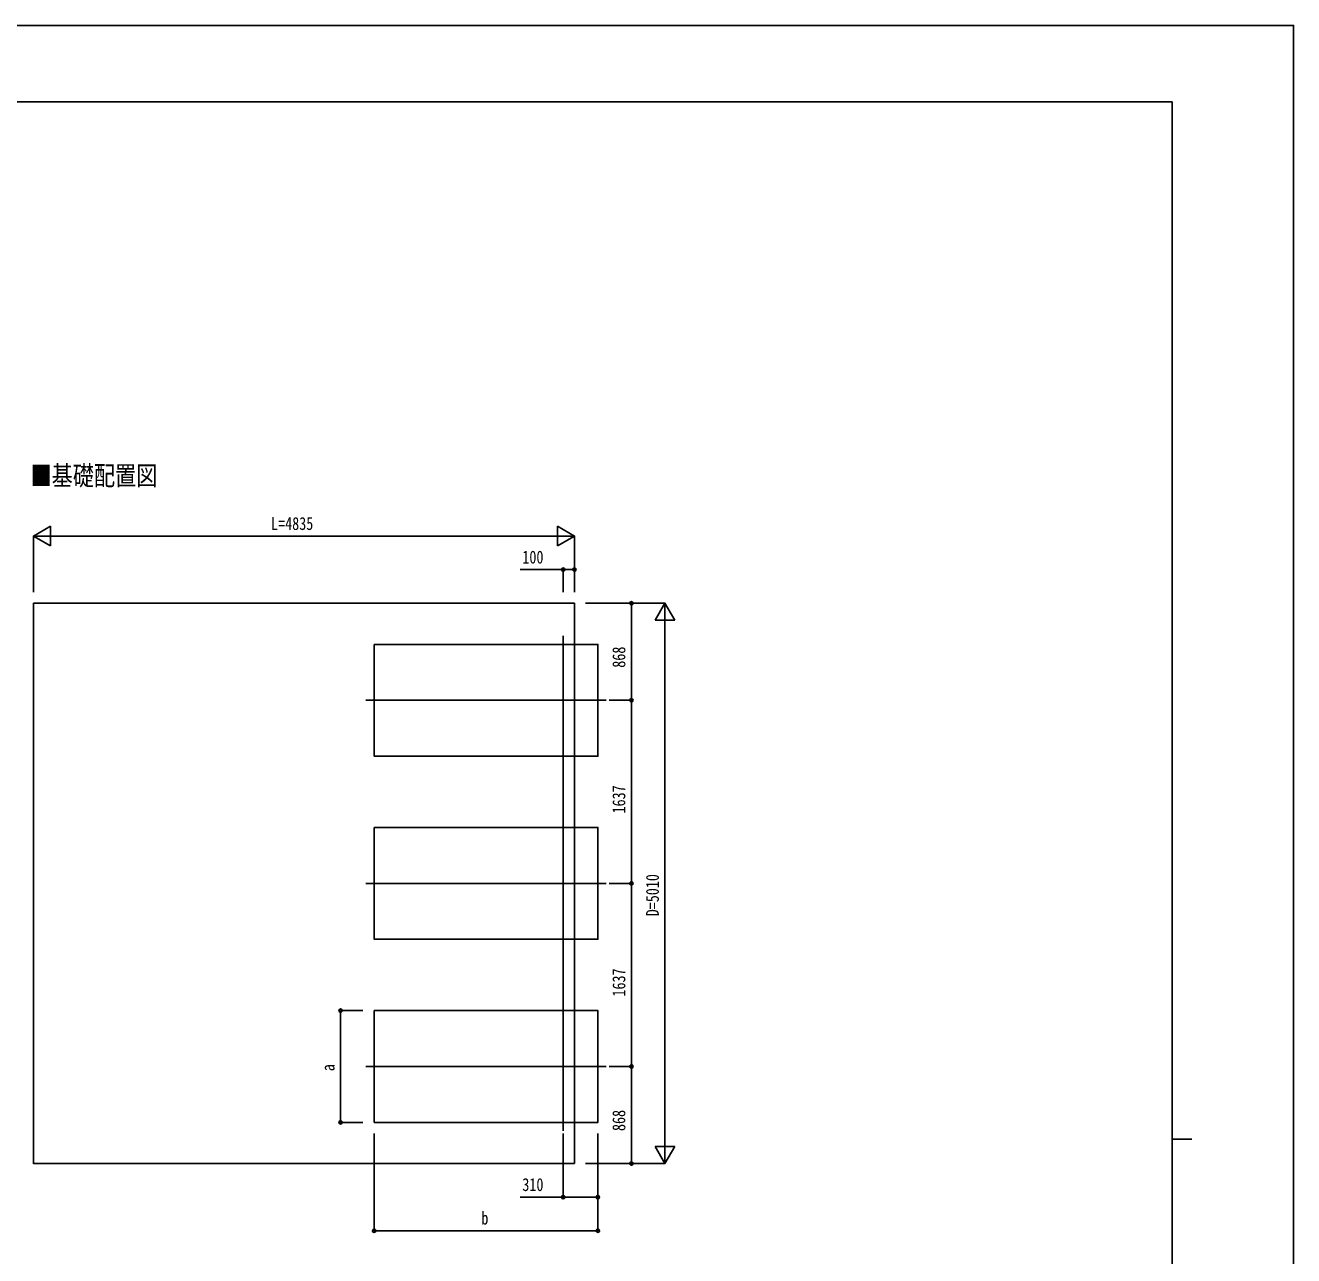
# Model space of a CAD drawing. Units: millimetres, scale not verified. Extents: x -14718 to 14718, y -10395 to 10395.
# Drawn here: x 3378 to 14718, y -604 to 10395 of the extents above; entities that cross this region are included whole.
import ezdxf
from ezdxf.enums import TextEntityAlignment as Align

# ---------------------------------------------------------------- set-up
doc = ezdxf.new("R2010")
doc.units = ezdxf.units.MM
doc.header["$LTSCALE"] = 40
for name, color, linetype in [('0-2_USER1', 3, 'Continuous'), ('0-3_YKK_12', 2, 'Continuous'), ('0-5_YKK_A1', 4, 'Continuous'), ('0-6_YKK_D', 6, 'Continuous'), ('0-7_YKK_ZWAK', 7, 'Continuous')]:
    doc.layers.add(name, color=color, linetype=linetype)
doc.styles.add('ＭＳ ゴシック', font='')
doc.styles.get('ＭＳ ゴシック').set_extended_font_data('MS Gothic')

msp = doc.modelspace()

# ---------------------------------------------------------------- linework, layer by layer
at = {"layer": '0-3_YKK_12'}
for p, q in [((8186.72, 4936.19), (8186.72, 512.19)), ((8571.72, 4361.19), (6421.72, 4361.19)), ((8571.72, 2724.19), (6421.72, 2724.19)), ((8571.72, 1087.19), (6421.72, 1087.19))]:
    msp.add_line(p, q, dxfattribs=at)
at = {"layer": '0-5_YKK_A1'}
for p, q in [((3451.72, 218.19), (3451.72, 5229.19)), ((8286.72, 5229.19), (3451.72, 5229.19)), ((8286.72, 5229.19), (8286.72, 219.19)), ((8286.72, 219.19), (3451.72, 219.19))]:
    msp.add_line(p, q, dxfattribs=at)
for points in [[(6496.72, 4861.19), (6496.72, 3861.19), (8496.72, 3861.19), (8496.72, 4861.19)], [(6496.72, 3224.19), (6496.72, 2224.19), (8496.72, 2224.19), (8496.72, 3224.19)], [(6496.72, 1587.19), (6496.72, 587.19), (8496.72, 587.19), (8496.72, 1587.19)]]:
    msp.add_lwpolyline(points, close=True, dxfattribs=at)
at = {"layer": '0-6_YKK_D'}
for p, q in [((3451.72, 5829.19), (3603.28, 5916.69)), ((3603.28, 5741.69), (3603.28, 5916.69)), ((8286.72, 5829.19), (8135.17, 5916.69)), ((8135.17, 5916.69), (8135.17, 5741.69)), ((3451.72, 5329.19), (3451.72, 5830.19)), ((3451.72, 5829.19), (3603.28, 5741.69)), ((3451.72, 5829.19), (3754.83, 5829.19)), ((3626.72, 5829.19), (8111.72, 5829.19)), ((8286.72, 5829.19), (7983.61, 5829.19)), ((8286.72, 5829.19), (8135.17, 5741.69)), ((8286.72, 5329.19), (8286.72, 5830.19)), ((8186.72, 5329.19), (8186.72, 5530.19)), ((8286.72, 5329.19), (8286.72, 5530.19)), ((8386.72, 5229.19), (9097.72, 5229.19)), ((8596.72, 5229.19), (8797.72, 5229.19)), ((8796.72, 4361.19), (8796.72, 5229.19)), ((9096.72, 5229.19), (9009.22, 5077.63)), ((9096.72, 5229.19), (9184.22, 5077.63)), ((9096.72, 5229.19), (9096.72, 4926.08)), ((9009.22, 5077.63), (9184.22, 5077.63)), ((9096.72, 5054.19), (9096.72, 394.19)), ((8596.72, 4361.19), (8797.72, 4361.19)), ((8596.72, 4361.19), (8797.72, 4361.19)), ((8796.72, 4361.19), (8796.72, 2724.19)), ((8596.72, 2724.19), (8797.72, 2724.19)), ((8596.72, 2724.19), (8797.72, 2724.19)), ((8796.72, 2724.19), (8796.72, 1087.19)), ((6396.72, 1587.19), (6195.72, 1587.19)), ((6196.72, 1587.19), (6196.72, 587.19)), ((8596.72, 1087.19), (8797.72, 1087.19)), ((8596.72, 1087.19), (8797.72, 1087.19)), ((8796.72, 1087.19), (8796.72, 219.19)), ((6396.72, 587.19), (6195.72, 587.19)), ((6496.72, 487.19), (6496.72, -381.81)), ((8186.72, 487.19), (8186.72, -81.81)), ((8496.72, 487.19), (8496.72, -381.81)), ((8496.72, 487.19), (8496.72, -81.81)), ((9096.72, 219.19), (9096.72, 522.3)), ((9096.72, 219.19), (9009.22, 370.74)), ((9184.22, 370.74), (9009.22, 370.74)), ((9096.72, 219.19), (9184.22, 370.74)), ((8386.72, 219.19), (9097.72, 219.19)), ((8596.72, 219.19), (8797.72, 219.19)), ((6496.72, -380.81), (8496.72, -380.81))]:
    msp.add_line(p, q, dxfattribs=at)
for points in [[(8286.72, 5529.19), (8186.72, 5529.19), (7801.62, 5529.19)], [(8496.72, -80.81), (8186.72, -80.81), (7801.62, -80.81)]]:
    msp.add_lwpolyline(points, dxfattribs=at)
for centre in [(8186.72, 5529.19), (8286.72, 5529.19), (8796.72, 5229.19), (8796.72, 4361.19), (8796.72, 4361.19), (8796.72, 2724.19), (8796.72, 2724.19), (6196.72, 1587.19), (8796.72, 1087.19), (8796.72, 1087.19), (6196.72, 587.19), (8796.72, 219.19), (8186.72, -80.81), (8496.72, -80.81), (6496.72, -380.81), (8496.72, -380.81)]:
    msp.add_circle(centre, 14.88, dxfattribs=at)
at = {"layer": '0-7_YKK_ZWAK'}
for p, q in [((13632.57, 9712.5), (-13667.43, 9712.5)), ((13632.57, 9712.5), (13632.57, -8837.5)), ((13632.57, 437.5), (13807.57, 437.5))]:
    msp.add_line(p, q, dxfattribs=at)
msp.add_lwpolyline([(-14717.5, -10395), (14717.5, -10395), (14717.5, 10395), (-14717.5, 10395)], close=True, dxfattribs=at)

# ---------------------------------------------------------------- texts
at = {"layer": '0-2_USER1', "style": 'ＭＳ ゴシック', "width": 0.8}
msp.add_text('■基礎配置図', height=173.2, dxfattribs=at).set_placement((3424.02, 6230.95), align=Align.BOTTOM_LEFT)
at = {"layer": '0-6_YKK_D', "style": 'ＭＳ ゴシック', "width": 0.8}
for s, p in [('L=4835', (5575.22, 5849.19)), ('100', (7821.62, 5549.19)), ('310', (7821.62, -60.81)), ('b', (7454.72, -360.81))]:
    msp.add_text(s, height=115.5, dxfattribs=at).set_placement(p, align=Align.BOTTOM_LEFT)
for s, p in [('868', (8776.72, 4652.39)), ('1637', (8776.72, 3349.49)), ('D=5010', (9076.72, 2430.19)), ('1637', (8776.72, 1712.49)), ('a', (6176.72, 1045.19)), ('868', (8776.72, 510.39))]:
    msp.add_text(s, height=115.5, rotation=90, dxfattribs=at).set_placement(p, align=Align.BOTTOM_LEFT)

doc.saveas('drawing.dxf')
